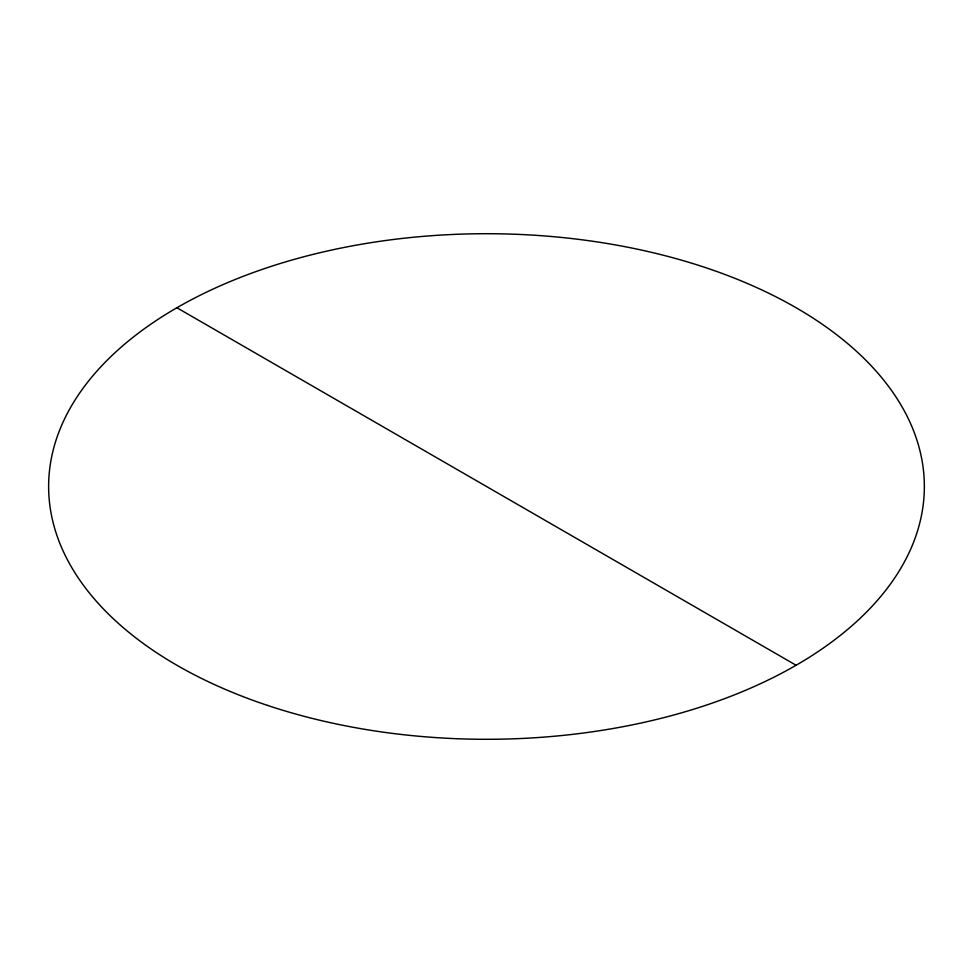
<?xml version="1.0" encoding="UTF-8"?>
<svg xmlns="http://www.w3.org/2000/svg" width="973" height="973" viewBox="0 0 973 973"><rect width="100%" height="100%" fill="white"/><g stroke="black" fill="none" stroke-linecap="round" stroke-linejoin="round"><path stroke-width="1.46" d="M176.891 307.748L796.109 665.252M267.575 705.425A437.85 252.785 0 0 0 924.35 486.5A437.85 252.785 0 0 0 267.575 267.575A437.85 252.785 0 0 0 267.575 705.425"/></g></svg>
